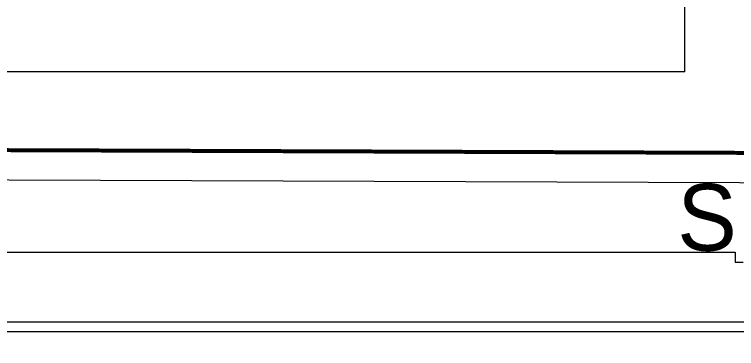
# Model space of a CAD drawing. Header units: millimetres. Extents: x -280308 to 6402717, y -14 to 2073074.
# Drawn here: x -2567 to 1049, y 498890 to 500563 of the extents above; entities that cross this region are included whole.
import ezdxf
from ezdxf.enums import TextEntityAlignment as Align

# ---------------------------------------------------------------- set-up
doc = ezdxf.new("R2010")
doc.units = ezdxf.units.MM
doc.linetypes.add('I02_HIDDEN', pattern=[6, 4, -2])
doc.layers.get('0').update_dxf_attribs({"lineweight": 0})
for name, color, linetype, lineweight in [('A-FURN-EQPM', 177, 'Continuous', 0), ('A-Z22-T-Anno_Text', 152, 'Continuous', 9), ('A-Z774-E-Hidden', 142, 'I02_HIDDEN', 0)]:
    doc.layers.add(name, color=color, linetype=linetype, lineweight=lineweight)
doc.layers.add('A-TEXT', color=254, linetype='Continuous')
doc.styles.add('Annotative', font='arial.ttf', dxfattribs={"height": 1.25})
doc.styles.add('TGF_A', font='arial.ttf')

# ---------------------------------------------------------------- blocks, each defined once
blk = doc.blocks.new('A$C834590f0')
at = {"ltscale": 0.25, "const_width": 20}
blk.add_lwpolyline([(-44.4, -24263.4), (0, 0), (-3125.8, 64.9), (-32847.2, 174.1), (-65522.7, 65.4), (-70322.8, 713.8), (-73525.8, -22668.2), (-68682, -23322.5), (-34726.2, -23921.2), (-16877, -24229.6), (-44.4, -24263.4), (0, 0)], dxfattribs=at)
at = {"layer": 'A-FURN-EQPM', "color": 0, "linetype": 'ByBlock', "lineweight": -2, "ltscale": 0.25}
blk.add_lwpolyline([(-194.2, -24113.1), (-150.3, -146.9), (-3127.6, -85.1), (-32847.3, 24.1), (-65532.5, -84.6), (-70194.5, 545.1), (-73356.8, -22539.7), (-68670.6, -23172.7), (-34723.6, -23771.3), (-16875.6, -24079.6)], close=True, dxfattribs=at)
blk = doc.blocks.new('A$C286adef0')
at = {"ltscale": 0.25}
blk.add_lwpolyline([(36097.3, -1072), (41057.3, -1072), (41057.3, -1122), (41097.3, -1122), (41097.3, -1072), (42057.3, -1072), (42057.3, -1122), (42097.3, -1122), (42097.3, -1072), (47057.3, -1072), (47057.3, -1122), (47097.3, -1122)], dxfattribs=at)
for points in [[(47297.8, -1472), (41847.8, -1472), (41847.8, -1422), (47297.8, -1422)], [(47222.8, -1472), (41922.8, -1472), (41922.8, -1422), (47222.8, -1422)]]:
    blk.add_lwpolyline(points, close=True, dxfattribs=at)
blk.add_blockref('A$C834590f0', (70322.8, -713.8), dxfattribs=at)
blk = doc.blocks.new('*U531')
at = {"lineweight": -2}
blk.add_line((0, -0.97083), (0, -0.4562), dxfattribs=at)
at = {"layer": 'A-Z774-E-Hidden', "color": 0, "lineweight": -2}
blk.add_lwpolyline([(0, -6.27594), (5.16393, -6.27594, 0.414214), (5.28893, -6.15094), (5.28893, -1.09583, 0.414214), (5.16393, -0.97083), (0, -0.97083), (-2.44332, -0.97083, 0.414214), (-2.56832, -1.09583), (-2.56832, -6.15094, 0.414214), (-2.44332, -6.27594)], format="xyb", close=True, dxfattribs=at)
at = {"color": 7, "lineweight": -2, "style": 'TGF_A', "flags": 8}
for tag, height, p in [('NOTE1', 0.0625, (0, 0.3375)), ('DET', 0.09375, (0, 0.09612)), ('SHT', 0.075, (0, -0.10211)), ('NOTE2', 0.0625, (0, -0.39942))]:
    blk.add_attdef(tag, text='', height=height, dxfattribs=at).set_placement(p, align=Align.MIDDLE)
blk = doc.blocks.new('3')
at = {"ltscale": 0.25}
blk.add_blockref('A$C286adef0', (-46014.9, 500445.2), dxfattribs=at)
at = {"layer": 'A-Z22-T-Anno_Text', "color": 124, "lineweight": 20, "xscale": 4266.666666600002, "yscale": 4266.666666600002, "zscale": 4266.666666600002}
blk.add_blockref('*U531', (790.1, 504417.4), dxfattribs=at)
at = {"layer": 'A-TEXT', "ltscale": 0.25, "insert": (-1181.9, 499714.5), "char_height": 267.3, "attachment_point": 1, "style": 'Annotative'}
blk.add_mtext_dynamic_manual_height_columns('\\pxqc;{\\fCentury Gothic|b0|i0|c0|p34;\\H1.25x;SHAFT}', width=5332.382, gutter_width=1670.6, heights=[0], dxfattribs=at)

msp = doc.modelspace()

# ---------------------------------------------------------------- block references
msp.add_blockref('3', (0, 0))

doc.saveas('drawing.dxf')
